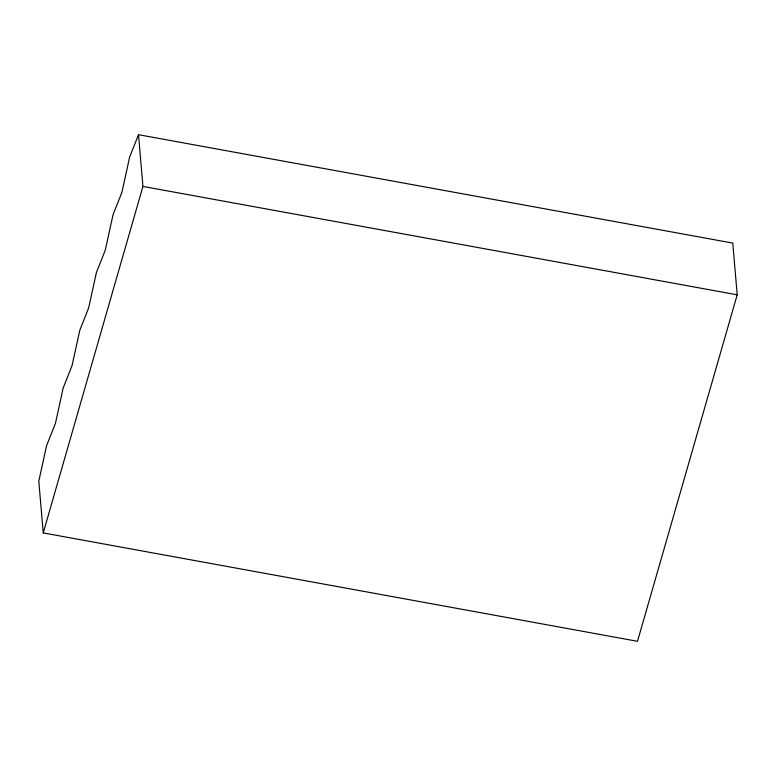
<?xml version="1.0" encoding="UTF-8"?>
<svg xmlns="http://www.w3.org/2000/svg" width="776" height="776" viewBox="0 0 776 776"><rect width="100%" height="100%" fill="white"/><g stroke="black" fill="none" stroke-linecap="round" stroke-linejoin="round"><path stroke-width="1.16" d="M43.233 532.918L142.939 186.434L138.506 134.694L732.767 243.082L737.2 294.822L637.494 641.306L43.233 532.918L38.8 481.178L46.55 445.802L55.416 423.434L63.166 388.048L72.032 365.68L79.782 330.304L88.648 307.936L96.399 272.56L105.274 250.192L113.024 214.806L121.89 192.438L129.641 157.062L138.506 134.694M142.939 186.434L737.2 294.822"/></g></svg>
